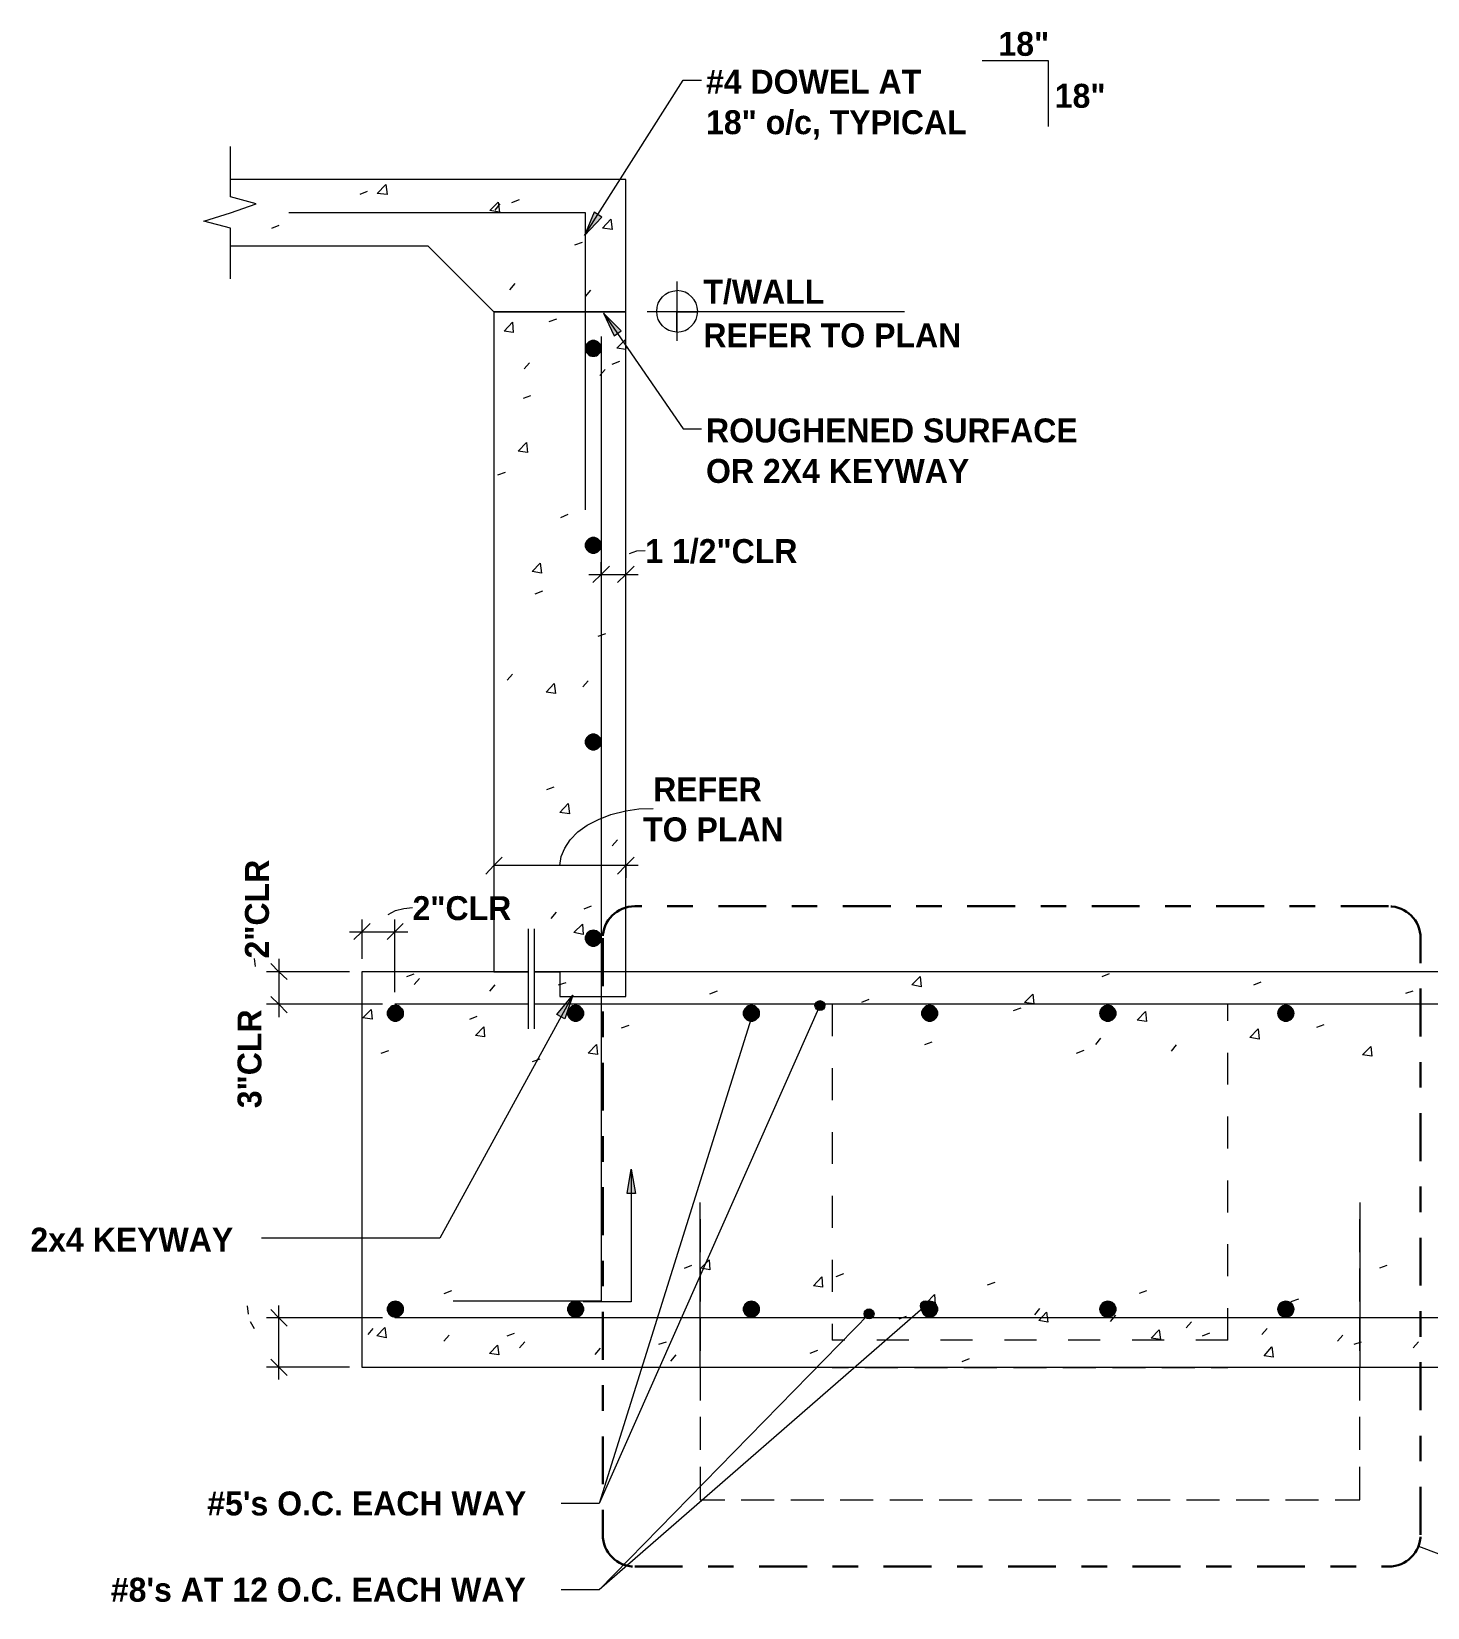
# Model space of a CAD drawing. Header units: inches. Extents: x -11943 to -10128, y -204 to 11732.
# Drawn here: x -11050.16 to -11044.69, y 0.52 to 6.69 of the extents above; entities that cross this region are included whole.
import ezdxf

# ---------------------------------------------------------------- set-up
doc = ezdxf.new("R2010")
doc.units = ezdxf.units.IN
doc.header["$MEASUREMENT"] = 0
doc.linetypes.add('Dash 1_8_', pattern=[0.25, 0.125, -0.125])
doc.linetypes.add('Dash Dot 3_16_', pattern=[0.3125, 0.1875, -0.0625, 0, -0.0625])
for name, color, linetype, lineweight in [('A-ANNO-SYMB', 150, 'Continuous', 9), ('A-DETL', 90, 'Continuous', 9), ('A-DETL-GENF', 92, 'Continuous', 9), ('A-DETL-THIN', 151, 'Continuous', 9), ('G-ANNO-TEXT', 231, 'Continuous', 9)]:
    doc.layers.add(name, color=color, linetype=linetype, lineweight=lineweight)
doc.styles.add('Century Gothic_B_3', font='', dxfattribs={"height": 0.09375})
doc.styles.get('Century Gothic_B_3').set_extended_font_data('Century Gothic', bold=True)

msp = doc.modelspace()

# ---------------------------------------------------------------- hatches: boundary and pattern name
at = {"layer": 'A-DETL-GENF'}
for points in [[(-11047.99532, 5.88649), (-11047.92821, 5.95907), (-11047.95746, 5.978)], [(-11047.87987, 5.49356), (-11047.85227, 5.51435), (-11047.92135, 5.58327)], [(-11047.96094, 5.41409), (-11047.95291, 5.41515), (-11047.94543, 5.41825), (-11047.939, 5.42318), (-11047.93407, 5.4296), (-11047.93097, 5.43709), (-11047.92991, 5.44512), (-11047.93097, 5.45315), (-11047.93407, 5.46063), (-11047.939, 5.46706), (-11047.94543, 5.47199), (-11047.95291, 5.47509), (-11047.96094, 5.47615), (-11047.96897, 5.47509), (-11047.97646, 5.47199), (-11047.98288, 5.46706), (-11047.98781, 5.46063), (-11047.99091, 5.45315), (-11047.99197, 5.44512), (-11047.99091, 5.43709), (-11047.98781, 5.4296), (-11047.98288, 5.42318), (-11047.97646, 5.41825), (-11047.96897, 5.41515)], [(-11047.96094, 4.64314), (-11047.95291, 4.64419), (-11047.94543, 4.64729), (-11047.939, 4.65223), (-11047.93407, 4.65865), (-11047.93097, 4.66614), (-11047.92991, 4.67417), (-11047.93097, 4.6822), (-11047.93407, 4.68968), (-11047.939, 4.69611), (-11047.94543, 4.70104), (-11047.95291, 4.70414), (-11047.96094, 4.7052), (-11047.96897, 4.70414), (-11047.97646, 4.70104), (-11047.98288, 4.69611), (-11047.98781, 4.68968), (-11047.99091, 4.6822), (-11047.99197, 4.67417), (-11047.99091, 4.66614), (-11047.98781, 4.65865), (-11047.98288, 4.65223), (-11047.97646, 4.64729), (-11047.96897, 4.64419)], [(-11047.96094, 3.87344), (-11047.95291, 3.8745), (-11047.94543, 3.8776), (-11047.939, 3.88253), (-11047.93407, 3.88895), (-11047.93097, 3.89644), (-11047.92991, 3.90447), (-11047.93097, 3.9125), (-11047.93407, 3.91998), (-11047.939, 3.92641), (-11047.94543, 3.93134), (-11047.95291, 3.93444), (-11047.96094, 3.9355), (-11047.96897, 3.93444), (-11047.97646, 3.93134), (-11047.98288, 3.92641), (-11047.98781, 3.91998), (-11047.99091, 3.9125), (-11047.99197, 3.90447), (-11047.99091, 3.89644), (-11047.98781, 3.88895), (-11047.98288, 3.88253), (-11047.97646, 3.8776), (-11047.96897, 3.8745)], [(-11047.96094, 3.10522), (-11047.95291, 3.10627), (-11047.94543, 3.10937), (-11047.939, 3.11431), (-11047.93407, 3.12073), (-11047.93097, 3.12822), (-11047.92991, 3.13625), (-11047.93097, 3.14428), (-11047.93407, 3.15176), (-11047.939, 3.15819), (-11047.94543, 3.16312), (-11047.95291, 3.16622), (-11047.96094, 3.16728), (-11047.96897, 3.16622), (-11047.97646, 3.16312), (-11047.98288, 3.15819), (-11047.98781, 3.15176), (-11047.99091, 3.14428), (-11047.99197, 3.13625), (-11047.99091, 3.12822), (-11047.98781, 3.12073), (-11047.98288, 3.11431), (-11047.97646, 3.10937), (-11047.96897, 3.10627)], [(-11048.07291, 2.82061), (-11048.04185, 2.91372), (-11048.10391, 2.83794)], [(-11048.73624, 2.81144), (-11048.72821, 2.8125), (-11048.72072, 2.8156), (-11048.7143, 2.82053), (-11048.70937, 2.82696), (-11048.70627, 2.83444), (-11048.70521, 2.84247), (-11048.70627, 2.8505), (-11048.70937, 2.85799), (-11048.7143, 2.86441), (-11048.72072, 2.86934), (-11048.72821, 2.87244), (-11048.73624, 2.8735), (-11048.74427, 2.87244), (-11048.75175, 2.86934), (-11048.75818, 2.86441), (-11048.76311, 2.85799), (-11048.76621, 2.8505), (-11048.76727, 2.84247), (-11048.76621, 2.83444), (-11048.76311, 2.82696), (-11048.75818, 2.82053), (-11048.75175, 2.8156), (-11048.74427, 2.8125)], [(-11048.03017, 2.81144), (-11048.02214, 2.8125), (-11048.01466, 2.8156), (-11048.00823, 2.82053), (-11048.0033, 2.82696), (-11048.0002, 2.83444), (-11047.99915, 2.84247), (-11048.0002, 2.8505), (-11048.0033, 2.85799), (-11048.00823, 2.86441), (-11048.01466, 2.86934), (-11048.02214, 2.87244), (-11048.03017, 2.8735), (-11048.03821, 2.87244), (-11048.04569, 2.86934), (-11048.05212, 2.86441), (-11048.05705, 2.85799), (-11048.06015, 2.8505), (-11048.0612, 2.84247), (-11048.06015, 2.83444), (-11048.05705, 2.82696), (-11048.05212, 2.82053), (-11048.04569, 2.8156), (-11048.03821, 2.8125)], [(-11047.34206, 2.81144), (-11047.33403, 2.8125), (-11047.32654, 2.8156), (-11047.32012, 2.82053), (-11047.31519, 2.82696), (-11047.31209, 2.83444), (-11047.31103, 2.84247), (-11047.31209, 2.8505), (-11047.31519, 2.85799), (-11047.32012, 2.86441), (-11047.32654, 2.86934), (-11047.33403, 2.87244), (-11047.34206, 2.8735), (-11047.35009, 2.87244), (-11047.35757, 2.86934), (-11047.364, 2.86441), (-11047.36893, 2.85799), (-11047.37203, 2.8505), (-11047.37309, 2.84247), (-11047.37203, 2.83444), (-11047.36893, 2.82696), (-11047.364, 2.82053), (-11047.35757, 2.8156), (-11047.35009, 2.8125)], [(-11046.64384, 2.81144), (-11046.63581, 2.8125), (-11046.62833, 2.8156), (-11046.6219, 2.82053), (-11046.61697, 2.82696), (-11046.61387, 2.83444), (-11046.61281, 2.84247), (-11046.61387, 2.8505), (-11046.61697, 2.85799), (-11046.6219, 2.86441), (-11046.62833, 2.86934), (-11046.63581, 2.87244), (-11046.64384, 2.8735), (-11046.65187, 2.87244), (-11046.65936, 2.86934), (-11046.66578, 2.86441), (-11046.67071, 2.85799), (-11046.67381, 2.8505), (-11046.67487, 2.84247), (-11046.67381, 2.83444), (-11046.67071, 2.82696), (-11046.66578, 2.82053), (-11046.65936, 2.8156), (-11046.65187, 2.8125)], [(-11045.94576, 2.81144), (-11045.93773, 2.8125), (-11045.93025, 2.8156), (-11045.92382, 2.82053), (-11045.91889, 2.82696), (-11045.91579, 2.83444), (-11045.91473, 2.84247), (-11045.91579, 2.8505), (-11045.91889, 2.85799), (-11045.92382, 2.86441), (-11045.93025, 2.86934), (-11045.93773, 2.87244), (-11045.94576, 2.8735), (-11045.95379, 2.87244), (-11045.96128, 2.86934), (-11045.9677, 2.86441), (-11045.97263, 2.85799), (-11045.97573, 2.8505), (-11045.97679, 2.84247), (-11045.97573, 2.83444), (-11045.97263, 2.82696), (-11045.9677, 2.82053), (-11045.96128, 2.8156), (-11045.95379, 2.8125)], [(-11045.2487, 2.81144), (-11045.24067, 2.8125), (-11045.23319, 2.8156), (-11045.22676, 2.82053), (-11045.22183, 2.82696), (-11045.21873, 2.83444), (-11045.21767, 2.84247), (-11045.21873, 2.8505), (-11045.22183, 2.85799), (-11045.22676, 2.86441), (-11045.23319, 2.86934), (-11045.24067, 2.87244), (-11045.2487, 2.8735), (-11045.25673, 2.87244), (-11045.26422, 2.86934), (-11045.27064, 2.86441), (-11045.27557, 2.85799), (-11045.27867, 2.8505), (-11045.27973, 2.84247), (-11045.27867, 2.83444), (-11045.27557, 2.82696), (-11045.27064, 2.82053), (-11045.26422, 2.8156), (-11045.25673, 2.8125)], [(-11047.79543, 2.13648), (-11047.81276, 2.233), (-11047.82829, 2.13648), (-11047.8049, 2.13648)], [(-11048.73624, 1.65345), (-11048.72821, 1.6545), (-11048.72072, 1.6576), (-11048.7143, 1.66253), (-11048.70937, 1.66896), (-11048.70627, 1.67644), (-11048.70521, 1.68448), (-11048.70627, 1.69251), (-11048.70937, 1.69999), (-11048.7143, 1.70642), (-11048.72072, 1.71135), (-11048.72821, 1.71445), (-11048.73624, 1.7155), (-11048.74427, 1.71445), (-11048.75175, 1.71135), (-11048.75818, 1.70642), (-11048.76311, 1.69999), (-11048.76621, 1.69251), (-11048.76727, 1.68448), (-11048.76621, 1.67644), (-11048.76311, 1.66896), (-11048.75818, 1.66253), (-11048.75175, 1.6576), (-11048.74427, 1.6545)], [(-11048.03017, 1.65345), (-11048.02214, 1.6545), (-11048.01466, 1.6576), (-11048.00823, 1.66253), (-11048.0033, 1.66896), (-11048.0002, 1.67644), (-11047.99915, 1.68448), (-11048.0002, 1.69251), (-11048.0033, 1.69999), (-11048.00823, 1.70642), (-11048.01466, 1.71135), (-11048.02214, 1.71445), (-11048.03017, 1.7155), (-11048.03821, 1.71445), (-11048.04569, 1.71135), (-11048.05212, 1.70642), (-11048.05705, 1.69999), (-11048.06015, 1.69251), (-11048.0612, 1.68448), (-11048.06015, 1.67644), (-11048.05705, 1.66896), (-11048.05212, 1.66253), (-11048.04569, 1.6576), (-11048.03821, 1.6545)], [(-11047.34206, 1.65345), (-11047.33403, 1.6545), (-11047.32654, 1.6576), (-11047.32012, 1.66253), (-11047.31519, 1.66896), (-11047.31209, 1.67644), (-11047.31103, 1.68448), (-11047.31209, 1.69251), (-11047.31519, 1.69999), (-11047.32012, 1.70642), (-11047.32654, 1.71135), (-11047.33403, 1.71445), (-11047.34206, 1.7155), (-11047.35009, 1.71445), (-11047.35757, 1.71135), (-11047.364, 1.70642), (-11047.36893, 1.69999), (-11047.37203, 1.69251), (-11047.37309, 1.68448), (-11047.37203, 1.67644), (-11047.36893, 1.66896), (-11047.364, 1.66253), (-11047.35757, 1.6576), (-11047.35009, 1.6545)], [(-11046.64384, 1.65345), (-11046.63581, 1.6545), (-11046.62833, 1.6576), (-11046.6219, 1.66253), (-11046.61697, 1.66896), (-11046.61387, 1.67644), (-11046.61281, 1.68448), (-11046.61387, 1.69251), (-11046.61697, 1.69999), (-11046.6219, 1.70642), (-11046.62833, 1.71135), (-11046.63581, 1.71445), (-11046.64384, 1.7155), (-11046.65187, 1.71445), (-11046.65936, 1.71135), (-11046.66578, 1.70642), (-11046.67071, 1.69999), (-11046.67381, 1.69251), (-11046.67487, 1.68448), (-11046.67381, 1.67644), (-11046.67071, 1.66896), (-11046.66578, 1.66253), (-11046.65936, 1.6576), (-11046.65187, 1.6545)], [(-11045.94576, 1.65345), (-11045.93773, 1.6545), (-11045.93025, 1.6576), (-11045.92382, 1.66253), (-11045.91889, 1.66896), (-11045.91579, 1.67644), (-11045.91473, 1.68448), (-11045.91579, 1.69251), (-11045.91889, 1.69999), (-11045.92382, 1.70642), (-11045.93025, 1.71135), (-11045.93773, 1.71445), (-11045.94576, 1.7155), (-11045.95379, 1.71445), (-11045.96128, 1.71135), (-11045.9677, 1.70642), (-11045.97263, 1.69999), (-11045.97573, 1.69251), (-11045.97679, 1.68448), (-11045.97573, 1.67644), (-11045.97263, 1.66896), (-11045.9677, 1.66253), (-11045.96128, 1.6576), (-11045.95379, 1.6545)], [(-11045.2487, 1.65345), (-11045.24067, 1.6545), (-11045.23319, 1.6576), (-11045.22676, 1.66253), (-11045.22183, 1.66896), (-11045.21873, 1.67644), (-11045.21767, 1.68448), (-11045.21873, 1.69251), (-11045.22183, 1.69999), (-11045.22676, 1.70642), (-11045.23319, 1.71135), (-11045.24067, 1.71445), (-11045.2487, 1.7155), (-11045.25673, 1.71445), (-11045.26422, 1.71135), (-11045.27064, 1.70642), (-11045.27557, 1.69999), (-11045.27867, 1.69251), (-11045.27973, 1.68448), (-11045.27867, 1.67644), (-11045.27557, 1.66896), (-11045.27064, 1.66253), (-11045.26422, 1.6576), (-11045.25673, 1.6545)]]:
    msp.add_hatch(color=7, dxfattribs=at).paths.add_polyline_path(points, flags=0)
at = {"layer": 'G-ANNO-TEXT', "lineweight": 20}
h = msp.add_hatch(color=147, dxfattribs=at)
edge = h.paths.add_edge_path(flags=0)
edge.add_arc((-11047.33666, 2.84279), 0.01953, 0, 360)
h = msp.add_hatch(color=147, dxfattribs=at)
edge = h.paths.add_edge_path(flags=0)
edge.add_arc((-11047.07346, 2.8726), 0.01953, 0, 360)
h = msp.add_hatch(color=147, dxfattribs=at)
edge = h.paths.add_edge_path(flags=0)
edge.add_arc((-11046.8812, 1.66582), 0.01953, 0, 360)
h = msp.add_hatch(color=147, dxfattribs=at)
edge = h.paths.add_edge_path(flags=0)
edge.add_arc((-11046.65988, 1.69753), 0.01953, 0, 360)

# ---------------------------------------------------------------- linework, layer by layer
at = {"layer": 'A-ANNO-SYMB', "linetype": 'Dash Dot 3_16_', "lineweight": 30}
for p, q in [((-11044.84645, 3.26149), (-11047.79908, 3.26149)), ((-11047.92408, 3.13649), (-11047.92408, 0.80155)), ((-11044.72145, 0.80155), (-11044.72145, 3.13649)), ((-11047.79908, 0.67655), (-11044.84645, 0.67655))]:
    msp.add_line(p, q, dxfattribs=at)
at = {"layer": 'A-ANNO-SYMB'}
msp.add_line((-11044.72968, 0.75694), (-11044.10095, 0.51672), dxfattribs=at)
at = {"layer": 'A-ANNO-SYMB', "linetype": 'Dash Dot 3_16_', "lineweight": 30}
for centre, start, end in [((-11047.79908, 3.13649), 90, 180), ((-11044.84645, 3.13649), 0, 90), ((-11047.79908, 0.80155), 180, 270), ((-11044.84645, 0.80155), 270, 0)]:
    msp.add_arc(centre, 0.125, start, end, dxfattribs=at)
at = {"layer": 'A-DETL'}
for p, q in [((-11046.43834, 6.57242), (-11046.17979, 6.57242)), ((-11046.17979, 6.57242), (-11046.17979, 6.31393)), ((-11047.99532, 5.88649), (-11047.60925, 6.49484)), ((-11047.60925, 6.49484), (-11047.53688, 6.49484)), ((-11049.38266, 6.10557), (-11049.38266, 6.23469)), ((-11049.38266, 6.03826), (-11049.38266, 6.10557)), ((-11047.83329, 6.10557), (-11049.38266, 6.10557)), ((-11048.87429, 6.04852), (-11048.84509, 6.06059)), ((-11048.80717, 6.05193), (-11048.77431, 6.08638)), ((-11048.7691, 6.04692), (-11048.80717, 6.05193)), ((-11048.77431, 6.08638), (-11048.7691, 6.04692)), ((-11047.83329, 6.10557), (-11048.60888, 6.10557)), ((-11047.83329, 5.84703), (-11047.83329, 6.10557)), ((-11047.83329, 5.58848), (-11047.83329, 6.10557)), ((-11049.28094, 6.01066), (-11049.38266, 6.03826)), ((-11049.38266, 5.9762), (-11049.28094, 6.01066)), ((-11048.36591, 5.98486), (-11048.33326, 6.01752)), ((-11048.328, 5.978), (-11048.36591, 5.98486)), ((-11048.34533, 5.98646), (-11048.32619, 6.01066)), ((-11048.33326, 6.01752), (-11048.328, 5.978)), ((-11048.27987, 6.01587), (-11048.25041, 6.02799)), ((-11049.48604, 5.94354), (-11049.38266, 5.9762)), ((-11049.38266, 5.91595), (-11049.48604, 5.94354)), ((-11049.22068, 5.91595), (-11049.19143, 5.92802)), ((-11047.99192, 5.9762), (-11049.15357, 5.9762)), ((-11047.95746, 5.978), (-11047.99532, 5.88649)), ((-11047.99532, 5.88649), (-11047.92821, 5.95907)), ((-11047.99192, 4.81289), (-11047.99192, 5.9762)), ((-11047.92821, 5.95907), (-11047.95746, 5.978)), ((-11047.9248, 5.91595), (-11047.89194, 5.95041)), ((-11047.89194, 5.95041), (-11047.88689, 5.91068)), ((-11049.38266, 5.84703), (-11049.38266, 5.91595)), ((-11048.03318, 5.85043), (-11048.00399, 5.8607)), ((-11047.88689, 5.91068), (-11047.9248, 5.91595)), ((-11049.38266, 5.71765), (-11049.38266, 5.84703)), ((-11049.38266, 5.84703), (-11048.60888, 5.84703)), ((-11048.60888, 5.84703), (-11048.35038, 5.58848)), ((-11048.28833, 5.67453), (-11048.26774, 5.69872)), ((-11047.6334, 5.70739), (-11047.6334, 5.47463)), ((-11047.99192, 5.64873), (-11047.97133, 5.67293)), ((-11047.6334, 5.66947), (-11047.6334, 5.58848)), ((-11047.83329, 5.58848), (-11048.35038, 5.58848)), ((-11048.35038, 5.58848), (-11048.35038, 3.00518)), ((-11048.35038, 5.58848), (-11047.83329, 5.58848)), ((-11048.13336, 5.55062), (-11048.10391, 5.56088)), ((-11047.92135, 5.58327), (-11047.87987, 5.49356)), ((-11047.85222, 5.51435), (-11047.92135, 5.58327)), ((-11047.92135, 5.58327), (-11047.60925, 5.13004)), ((-11047.83329, 2.90866), (-11047.83329, 5.58848)), ((-11047.40431, 5.58848), (-11047.7507, 5.58848)), ((-11047.6334, 5.58848), (-11047.71444, 5.58848)), ((-11047.6334, 5.50909), (-11047.6334, 5.58848)), ((-11047.6334, 5.58848), (-11047.55242, 5.58848)), ((-11046.74257, 5.58848), (-11047.40431, 5.58848)), ((-11048.31066, 5.5125), (-11048.27801, 5.54716)), ((-11048.2746, 5.50749), (-11048.31066, 5.5125)), ((-11048.27801, 5.54716), (-11048.2746, 5.50749)), ((-11047.92981, 5.49196), (-11047.92981, 1.71575)), ((-11047.87987, 5.49356), (-11047.85222, 5.51435)), ((-11047.86956, 5.44543), (-11047.83695, 5.47804)), ((-11047.83329, 5.44017), (-11047.86956, 5.44543)), ((-11047.83695, 5.47804), (-11047.83329, 5.44363)), ((-11048.23148, 5.36439), (-11048.21074, 5.38859)), ((-11047.88689, 5.38338), (-11047.85748, 5.39545)), ((-11047.93507, 5.3386), (-11047.91433, 5.36259)), ((-11048.23488, 5.25075), (-11048.20569, 5.26102)), ((-11047.60925, 5.13004), (-11047.53688, 5.13004)), ((-11048.25567, 5.04219), (-11048.22281, 5.07665)), ((-11048.22281, 5.07665), (-11048.21941, 5.03698)), ((-11048.21941, 5.03698), (-11048.25567, 5.04219)), ((-11048.33486, 4.95073), (-11048.30566, 4.9612)), ((-11048.08843, 4.7837), (-11048.05918, 4.79577)), ((-11047.81962, 4.6422), (-11047.79037, 4.65267)), ((-11047.79037, 4.65267), (-11047.75756, 4.65432)), ((-11048.20042, 4.57168), (-11048.16942, 4.60433)), ((-11048.16416, 4.56482), (-11048.20042, 4.57168)), ((-11048.16942, 4.60433), (-11048.16416, 4.56482)), ((-11047.92981, 4.55961), (-11047.92981, 4.60774)), ((-11047.89721, 4.59247), (-11047.92981, 4.55961)), ((-11047.83329, 4.55961), (-11047.83329, 4.60774)), ((-11047.80064, 4.59247), (-11047.83329, 4.55961)), ((-11047.97819, 4.55961), (-11047.78516, 4.55961)), ((-11047.92981, 4.55961), (-11047.96267, 4.52855)), ((-11047.83329, 4.55961), (-11047.86615, 4.52855)), ((-11048.18835, 4.48383), (-11048.15916, 4.49574)), ((-11047.94193, 4.31839), (-11047.91268, 4.32866)), ((-11048.2988, 4.14589), (-11048.27801, 4.17009)), ((-11048.14523, 4.09936), (-11048.11423, 4.13382)), ((-11048.11423, 4.13382), (-11048.10917, 4.09431)), ((-11048.00218, 4.1201), (-11047.9816, 4.14429)), ((-11048.10917, 4.09431), (-11048.14523, 4.09936)), ((-11048.14363, 3.71851), (-11048.11423, 3.72898)), ((-11048.09184, 3.62906), (-11048.05918, 3.66352)), ((-11048.05918, 3.66352), (-11048.05397, 3.62379)), ((-11047.83329, 3.63489), (-11047.78336, 3.64273)), ((-11047.78336, 3.64273), (-11047.72651, 3.64458)), ((-11048.05397, 3.62379), (-11048.09184, 3.62906)), ((-11048.02132, 3.55307), (-11047.98506, 3.57907)), ((-11047.98506, 3.57907), (-11047.94033, 3.60146)), ((-11047.94033, 3.60146), (-11047.89194, 3.62039)), ((-11047.89194, 3.62039), (-11047.83329, 3.63541)), ((-11048.07291, 3.48941), (-11048.05212, 3.52207)), ((-11048.05212, 3.52207), (-11048.02132, 3.55307)), ((-11047.88689, 3.49808), (-11047.86615, 3.52207)), ((-11048.09184, 3.4205), (-11048.08678, 3.45655)), ((-11048.08678, 3.45655), (-11048.07291, 3.48941)), ((-11048.38139, 3.38764), (-11048.35038, 3.4205)), ((-11048.35038, 3.4205), (-11048.31773, 3.45315)), ((-11047.78516, 3.4205), (-11048.35038, 3.4205)), ((-11048.35038, 3.4205), (-11048.35038, 3.37211)), ((-11047.86615, 3.38764), (-11047.83329, 3.4205)), ((-11047.83329, 3.4205), (-11047.80064, 3.45315)), ((-11047.83329, 3.4205), (-11047.83329, 3.37211)), ((-11048.86743, 3.21013), (-11048.86743, 3.16195)), ((-11048.76405, 3.22906), (-11048.73645, 3.24459)), ((-11048.73826, 3.16195), (-11048.73826, 3.21013)), ((-11048.73645, 3.24459), (-11048.70359, 3.25326)), ((-11048.70359, 3.25326), (-11048.66913, 3.25666)), ((-11048.1263, 3.21353), (-11048.10577, 3.23773)), ((-11047.99713, 3.2516), (-11047.96772, 3.26352)), ((-11048.91561, 3.16195), (-11048.68811, 3.16195)), ((-11048.86743, 3.16195), (-11048.89848, 3.13089)), ((-11048.83457, 3.1946), (-11048.86743, 3.16195)), ((-11048.86743, 3.16195), (-11048.86743, 3.05517)), ((-11048.73826, 3.16195), (-11048.7691, 3.13089)), ((-11048.70545, 3.1946), (-11048.73826, 3.16195)), ((-11048.73826, 2.92579), (-11048.73826, 3.16195)), ((-11048.21595, 3.17271), (-11048.21595, 2.78109)), ((-11048.19181, 2.78108), (-11048.19181, 3.17271)), ((-11048.03685, 3.15854), (-11048.00399, 3.19115)), ((-11048.00053, 3.15148), (-11048.03685, 3.15854)), ((-11048.00399, 3.19115), (-11048.00053, 3.15148)), ((-11049.28455, 3.02571), (-11049.288, 3.05677)), ((-11049.19309, 3.00518), (-11049.22409, 3.03783)), ((-11049.19309, 3.05517), (-11049.19309, 2.82768)), ((-11049.19309, 3.00518), (-11049.24142, 3.00518)), ((-11049.16043, 2.97413), (-11049.19309, 3.00518)), ((-11048.91561, 3.00518), (-11049.19309, 3.00518)), ((-11048.21595, 3.00518), (-11048.86743, 3.00518)), ((-11048.86743, 3.00518), (-11048.86743, 1.4572)), ((-11048.69173, 2.98625), (-11048.66232, 2.99651)), ((-11048.66232, 2.95519), (-11048.64174, 2.97918)), ((-11048.35038, 3.00518), (-11048.21595, 3.00518)), ((-11043.33189, 3.00518), (-11048.19181, 3.00518)), ((-11048.19181, 3.00518), (-11048.09184, 3.00518)), ((-11048.0971, 2.95339), (-11048.06764, 2.96365)), ((-11048.09184, 3.00518), (-11048.09184, 2.90866)), ((-11046.71311, 2.95339), (-11046.68051, 2.98625)), ((-11046.68051, 2.98625), (-11046.67705, 2.94653)), ((-11045.96858, 2.98625), (-11045.93933, 2.99811)), ((-11045.37411, 2.95339), (-11045.34491, 2.96546)), ((-11049.19309, 2.87761), (-11049.22409, 2.90866)), ((-11048.04185, 2.91372), (-11048.56235, 1.96238)), ((-11048.36591, 2.9292), (-11048.34533, 2.95339)), ((-11048.10391, 2.83794), (-11048.04185, 2.91372)), ((-11048.09184, 2.90866), (-11047.83329, 2.90866)), ((-11048.04185, 2.91372), (-11048.07291, 2.82061)), ((-11047.50423, 2.91893), (-11047.47503, 2.931)), ((-11046.67705, 2.94653), (-11046.71311, 2.95339)), ((-11046.27205, 2.88447), (-11046.23919, 2.91712)), ((-11046.23919, 2.91712), (-11046.23579, 2.87926)), ((-11044.77948, 2.92074), (-11044.75028, 2.931)), ((-11049.19309, 2.87761), (-11049.24142, 2.87761)), ((-11049.16043, 2.8448), (-11049.19309, 2.87761)), ((-11048.78644, 2.87761), (-11049.19309, 2.87761)), ((-11048.86402, 2.82422), (-11048.83116, 2.85687)), ((-11048.83116, 2.85687), (-11048.82776, 2.81901)), ((-11048.21595, 2.87761), (-11048.73826, 2.87761)), ((-11045.24999, 2.87761), (-11048.19181, 2.87761)), ((-11048.07291, 2.82061), (-11048.10391, 2.83794)), ((-11046.9096, 2.88607), (-11046.8804, 2.89819)), ((-11046.31518, 2.85347), (-11046.28572, 2.86373)), ((-11046.23579, 2.87926), (-11046.27205, 2.88447)), ((-11045.83074, 2.81555), (-11045.79809, 2.85001)), ((-11045.79809, 2.85001), (-11045.79468, 2.81034)), ((-11043.33189, 2.87761), (-11045.24999, 2.87761)), ((-11048.82776, 2.81901), (-11048.86402, 2.82422)), ((-11048.4451, 2.81901), (-11048.41585, 2.83108)), ((-11048.42271, 2.75509), (-11048.39005, 2.78955)), ((-11048.39005, 2.78955), (-11048.38665, 2.75009)), ((-11047.85062, 2.78615), (-11047.82122, 2.79662)), ((-11045.79468, 2.81034), (-11045.83074, 2.81555)), ((-11045.38963, 2.74828), (-11045.35677, 2.78109)), ((-11045.35677, 2.78109), (-11045.35337, 2.74142)), ((-11045.12768, 2.78795), (-11045.09828, 2.79822)), ((-11048.38665, 2.75009), (-11048.42271, 2.75509)), ((-11047.9816, 2.68618), (-11047.94879, 2.72064)), ((-11047.94879, 2.72064), (-11047.94533, 2.68117)), ((-11046.66318, 2.72064), (-11046.63393, 2.73111)), ((-11045.99277, 2.72064), (-11045.97379, 2.74483)), ((-11045.69636, 2.69484), (-11045.67738, 2.71904)), ((-11045.35337, 2.74142), (-11045.38963, 2.74828)), ((-11048.79165, 2.68618), (-11048.76224, 2.6967)), ((-11048.19883, 2.65357), (-11048.16942, 2.66384)), ((-11047.94533, 2.68117), (-11047.9816, 2.68618)), ((-11046.0687, 2.68618), (-11046.0393, 2.6983)), ((-11044.94837, 2.67937), (-11044.91572, 2.71218)), ((-11044.91226, 2.6741), (-11044.94837, 2.67937)), ((-11044.91572, 2.71218), (-11044.91226, 2.6741)), ((-11047.82829, 2.13648), (-11047.81276, 2.233)), ((-11047.81276, 2.233), (-11047.79543, 2.13648)), ((-11047.81276, 2.233), (-11047.81276, 1.7125)), ((-11047.79543, 2.13648), (-11047.82829, 2.13648)), ((-11047.54214, 1.4572), (-11047.54214, 2.10202)), ((-11044.95884, 2.10202), (-11044.95884, 1.4572)), ((-11047.54214, 2.03656), (-11047.54214, 1.90739)), ((-11044.95884, 1.90739), (-11044.95884, 2.03656)), ((-11048.83297, 1.96238), (-11049.26054, 1.96238)), ((-11048.56235, 1.96238), (-11048.83297, 1.96238)), ((-11047.6042, 1.84513), (-11047.5748, 1.8572)), ((-11047.54034, 1.84513), (-11047.50768, 1.87773)), ((-11047.50768, 1.87773), (-11047.50423, 1.83826)), ((-11044.88126, 1.84672), (-11044.8518, 1.8572)), ((-11047.54214, 1.84347), (-11047.54214, 1.71436)), ((-11047.50423, 1.83826), (-11047.54034, 1.84513)), ((-11047.09923, 1.77621), (-11047.06657, 1.81067)), ((-11047.06657, 1.81067), (-11047.06296, 1.77095)), ((-11047.00957, 1.81227), (-11046.98032, 1.82434)), ((-11046.4167, 1.77961), (-11046.3875, 1.78988)), ((-11044.95884, 1.71436), (-11044.95884, 1.84347)), ((-11048.54502, 1.74515), (-11048.51582, 1.75722)), ((-11047.06296, 1.77095), (-11047.09923, 1.77621)), ((-11046.65812, 1.70729), (-11046.62526, 1.74175)), ((-11046.62526, 1.74175), (-11046.62186, 1.70203)), ((-11045.82228, 1.74675), (-11045.79288, 1.75722)), ((-11049.31194, 1.66416), (-11049.31539, 1.69682)), ((-11049.22409, 1.6831), (-11049.19309, 1.65024)), ((-11049.19309, 1.40902), (-11049.19309, 1.69862)), ((-11047.92981, 1.71575), (-11048.51056, 1.71575)), ((-11047.87301, 1.7125), (-11048.00053, 1.7125)), ((-11047.81276, 1.7125), (-11047.87301, 1.7125)), ((-11046.62186, 1.70203), (-11046.65812, 1.70729)), ((-11046.23233, 1.66236), (-11046.2118, 1.6865)), ((-11046.21681, 1.63997), (-11046.1858, 1.67283)), ((-11046.1858, 1.67283), (-11046.18075, 1.63311)), ((-11045.22765, 1.71415), (-11045.1982, 1.72442)), ((-11049.288, 1.60732), (-11049.30348, 1.63471)), ((-11049.19309, 1.65024), (-11049.24142, 1.65024)), ((-11049.19309, 1.65024), (-11049.16043, 1.61758)), ((-11048.78644, 1.65024), (-11049.19309, 1.65024)), ((-11048.84323, 1.58477), (-11048.8227, 1.60892)), ((-11048.80877, 1.57972), (-11048.77777, 1.61237)), ((-11048.77777, 1.61237), (-11048.77271, 1.57265)), ((-11045.24999, 1.65024), (-11048.73826, 1.65024)), ((-11047.54214, 1.65024), (-11047.54214, 1.52127)), ((-11046.7631, 1.64683), (-11046.7339, 1.6573)), ((-11046.18075, 1.63311), (-11046.21681, 1.63997)), ((-11045.93592, 1.63657), (-11045.91519, 1.66071)), ((-11045.63951, 1.61077), (-11045.61878, 1.63471)), ((-11045.3431, 1.58477), (-11045.32236, 1.60892)), ((-11042.79586, 1.65024), (-11045.24999, 1.65024)), ((-11044.95884, 1.52127), (-11044.95884, 1.65024)), ((-11048.77271, 1.57265), (-11048.80877, 1.57972)), ((-11048.54682, 1.55898), (-11048.52608, 1.58312)), ((-11048.36772, 1.5108), (-11048.33666, 1.54345)), ((-11048.33666, 1.54345), (-11048.33145, 1.50559)), ((-11048.2988, 1.57972), (-11048.26934, 1.58998)), ((-11048.25041, 1.53319), (-11048.22967, 1.55717)), ((-11047.70412, 1.54686), (-11047.67472, 1.55717)), ((-11045.77575, 1.57105), (-11045.7447, 1.60371)), ((-11045.73943, 1.56584), (-11045.77575, 1.57105)), ((-11045.7447, 1.60371), (-11045.73943, 1.56584)), ((-11045.57565, 1.57972), (-11045.5464, 1.59179)), ((-11045.04669, 1.55898), (-11045.0259, 1.58312)), ((-11044.98118, 1.54686), (-11044.95198, 1.55717)), ((-11044.75028, 1.53319), (-11044.72949, 1.55717)), ((-11049.22409, 1.48826), (-11049.19309, 1.4572)), ((-11048.33145, 1.50559), (-11048.36772, 1.5108)), ((-11047.954, 1.50719), (-11047.93326, 1.53138)), ((-11047.65759, 1.4814), (-11047.63685, 1.50559)), ((-11047.1113, 1.5124), (-11047.0821, 1.52452)), ((-11046.51667, 1.4798), (-11046.48742, 1.49166)), ((-11045.33444, 1.50213), (-11045.30338, 1.53659)), ((-11045.29838, 1.49692), (-11045.33444, 1.50213)), ((-11045.30338, 1.53659), (-11045.29838, 1.49692)), ((-11049.19309, 1.4572), (-11049.24142, 1.4572)), ((-11049.19309, 1.4572), (-11049.16043, 1.42455)), ((-11048.91561, 1.4572), (-11049.19309, 1.4572)), ((-11048.86743, 1.4572), (-11042.66669, 1.4572)), ((-11047.54214, 1.4572), (-11047.54214, 1.32643)), ((-11047.02505, 1.45581), (-11046.96139, 1.45581)), ((-11046.89753, 1.45581), (-11046.76836, 1.45581)), ((-11046.70285, 1.45581), (-11046.57368, 1.45581)), ((-11046.50981, 1.45581), (-11046.38064, 1.45581)), ((-11046.31518, 1.45581), (-11046.1858, 1.45581)), ((-11046.1221, 1.45581), (-11045.99277, 1.45581)), ((-11045.92726, 1.45581), (-11045.79809, 1.45581)), ((-11045.73422, 1.45581), (-11045.60505, 1.45581)), ((-11045.54119, 1.45581), (-11045.47588, 1.45581)), ((-11044.95884, 1.32643), (-11044.95884, 1.4572)), ((-11047.54214, 1.26278), (-11047.54214, 1.1334)), ((-11044.95884, 1.1334), (-11044.95884, 1.26278)), ((-11047.54214, 1.06789), (-11047.54214, 0.93872)), ((-11044.95884, 0.93872), (-11044.95884, 1.06789)), ((-11047.54214, 0.93872), (-11047.44563, 0.93872)), ((-11047.38192, 0.93872), (-11047.25254, 0.93872)), ((-11047.18708, 0.93872), (-11047.05791, 0.93872)), ((-11046.99405, 0.93872), (-11046.86488, 0.93872)), ((-11046.79936, 0.93872), (-11046.67004, 0.93872)), ((-11046.60633, 0.93872), (-11046.47695, 0.93872)), ((-11046.41149, 0.93872), (-11046.28232, 0.93872)), ((-11046.21866, 0.93872), (-11046.08929, 0.93872)), ((-11046.02558, 0.93872), (-11045.89625, 0.93872)), ((-11045.83074, 0.93872), (-11045.70157, 0.93872)), ((-11045.63771, 0.93872), (-11045.50854, 0.93872)), ((-11045.44302, 0.93872), (-11045.31385, 0.93872)), ((-11045.24999, 0.93872), (-11045.12082, 0.93872)), ((-11045.05536, 0.93872), (-11044.95884, 0.93872))]:
    msp.add_line(p, q, dxfattribs=at)
at = {"layer": 'A-DETL', "linetype": 'Dash 1_8_'}
for p, q in [((-11047.02505, 2.87761), (-11047.02505, 1.56318)), ((-11045.47588, 1.56318), (-11045.47588, 2.87761)), ((-11045.47588, 1.56318), (-11047.02505, 1.56318))]:
    msp.add_line(p, q, dxfattribs=at)
at = {"layer": 'A-DETL'}
msp.add_arc((-11047.6334, 5.59009), 0.081, 270.004068, 89.995932, dxfattribs=at)
for points in [[(-11047.71279, 5.59008), (-11047.71279, 5.63501), (-11047.67833, 5.67112), (-11047.6334, 5.67112)], [(-11047.6334, 5.50909), (-11047.67833, 5.50909), (-11047.71279, 5.54536), (-11047.71279, 5.59008)]]:
    msp.add_open_spline(points, degree=3, dxfattribs=at)
at = {"layer": 'A-DETL-THIN'}
for centre in [(-11047.96094, 5.44512), (-11047.96094, 4.67417), (-11047.96094, 3.90447), (-11047.96094, 3.13625), (-11048.73624, 2.84247), (-11048.03017, 2.84247), (-11047.34206, 2.84247), (-11046.64384, 2.84247), (-11045.94576, 2.84247), (-11045.2487, 2.84247), (-11048.73624, 1.68448), (-11048.03017, 1.68448), (-11047.34206, 1.68448), (-11046.64384, 1.68448), (-11045.94576, 1.68448), (-11045.2487, 1.68448)]:
    msp.add_circle(centre, 0.03103, dxfattribs=at)
for centre, start, end in [((-11047.96094, 5.44512), 0, 180), ((-11047.96094, 5.44512), 180, 0), ((-11047.96094, 4.67417), 0, 180), ((-11047.96094, 4.67417), 180, 0), ((-11047.96094, 3.90447), 0, 180), ((-11047.96094, 3.90447), 180, 0), ((-11047.96094, 3.13625), 0, 180), ((-11047.96094, 3.13625), 180, 0), ((-11048.73624, 2.84247), 0, 180), ((-11048.73624, 2.84247), 180, 360), ((-11048.03017, 2.84247), 0, 180), ((-11048.03017, 2.84247), 180, 360), ((-11047.34206, 2.84247), 0, 180), ((-11047.34206, 2.84247), 180, 360), ((-11046.64384, 2.84247), 0, 180), ((-11046.64384, 2.84247), 180, 0), ((-11045.94576, 2.84247), 0, 180), ((-11045.94576, 2.84247), 180, 360), ((-11045.2487, 2.84247), 0, 180), ((-11045.2487, 2.84247), 180, 360), ((-11048.73624, 1.68448), 0, 180), ((-11048.73624, 1.68448), 180, 360), ((-11048.03017, 1.68448), 0, 180), ((-11048.03017, 1.68448), 180, 360), ((-11047.34206, 1.68448), 0, 180), ((-11047.34206, 1.68448), 180, 360), ((-11046.64384, 1.68448), 0, 180), ((-11046.64384, 1.68448), 180, 360), ((-11045.94576, 1.68448), 0, 180), ((-11045.94576, 1.68448), 180, 360), ((-11045.2487, 1.68448), 0, 180), ((-11045.2487, 1.68448), 180, 360)]:
    msp.add_arc(centre, 0.03103, start, end, dxfattribs=at)
at = {"layer": 'G-ANNO-TEXT', "color": 147, "lineweight": 20}
for p, q in [((-11047.07346, 2.8726), (-11047.93859, 0.92392)), ((-11047.33666, 2.84279), (-11047.93859, 0.92392)), ((-11046.65988, 1.69753), (-11047.93859, 0.58619)), ((-11046.8812, 1.66582), (-11047.93859, 0.58619)), ((-11047.93859, 0.92392), (-11048.08677, 0.92392)), ((-11047.93859, 0.92392), (-11048.08677, 0.92392)), ((-11047.93859, 0.58619), (-11048.08677, 0.58619)), ((-11047.93859, 0.58619), (-11048.08677, 0.58619))]:
    msp.add_line(p, q, dxfattribs=at)
for centre in [(-11047.33666, 2.84279), (-11047.07346, 2.8726), (-11046.8812, 1.66582), (-11046.65988, 1.69753)]:
    msp.add_circle(centre, 0.01953, dxfattribs=at)

# ---------------------------------------------------------------- texts
at = {"layer": 'G-ANNO-TEXT', "color": 147, "lineweight": 20, "char_height": 0.09375, "attachment_point": 1, "style": 'Century Gothic_B_3'}
for s, insert, width in [('18"', (-11046.37448, 6.68396), 0.239875), ('#4 DOWEL AT', (-11047.51972, 6.53575), 1.0131562), ('18"', (-11046.15388, 6.4806), 0.239875), ('18" o/c, TYPICAL', (-11047.51972, 6.37726), 1.2719688), ('T/WALL', (-11047.53006, 5.71368), 0.542875), ('REFER TO PLAN', (-11047.53006, 5.54306), 1.1267813), ('ROUGHENED SURFACE', (-11047.51972, 5.17076), 1.7201563), ('OR 2X4 KEYWAY', (-11047.51972, 5.01228), 1.2656562), ('1 1/2"CLR', (-11047.75755, 4.6986), 0.7385625), ('REFER', (-11047.72654, 3.76625), 0.4355625), ('TO PLAN', (-11047.76617, 3.60942), 0.6470312), ('2"CLR', (-11048.66922, 3.30094), 0.4387187), ('2x4 KEYWAY', (-11050.16572, 2.00331), 0.972125), ("#5's O.C. EACH WAY", (-11049.47302, 0.97079), 1.5844375), ("#8's AT 12 O.C. EACH WAY", (-11049.85062, 0.63306), 2.0420937)]:
    msp.add_mtext(s, dxfattribs=dict(at, insert=insert, width=width))
at = {"layer": 'G-ANNO-TEXT', "color": 147, "lineweight": 20, "char_height": 0.09375, "width": 0.4387187, "attachment_point": 1, "rotation": 90, "style": 'Century Gothic_B_3'}
for s, insert in [('2"CLR', (-11049.32526, 3.05679)), ('3"CLR', (-11049.35456, 2.47084))]:
    msp.add_mtext(s, dxfattribs=dict(at, insert=insert))

doc.saveas('drawing.dxf')
